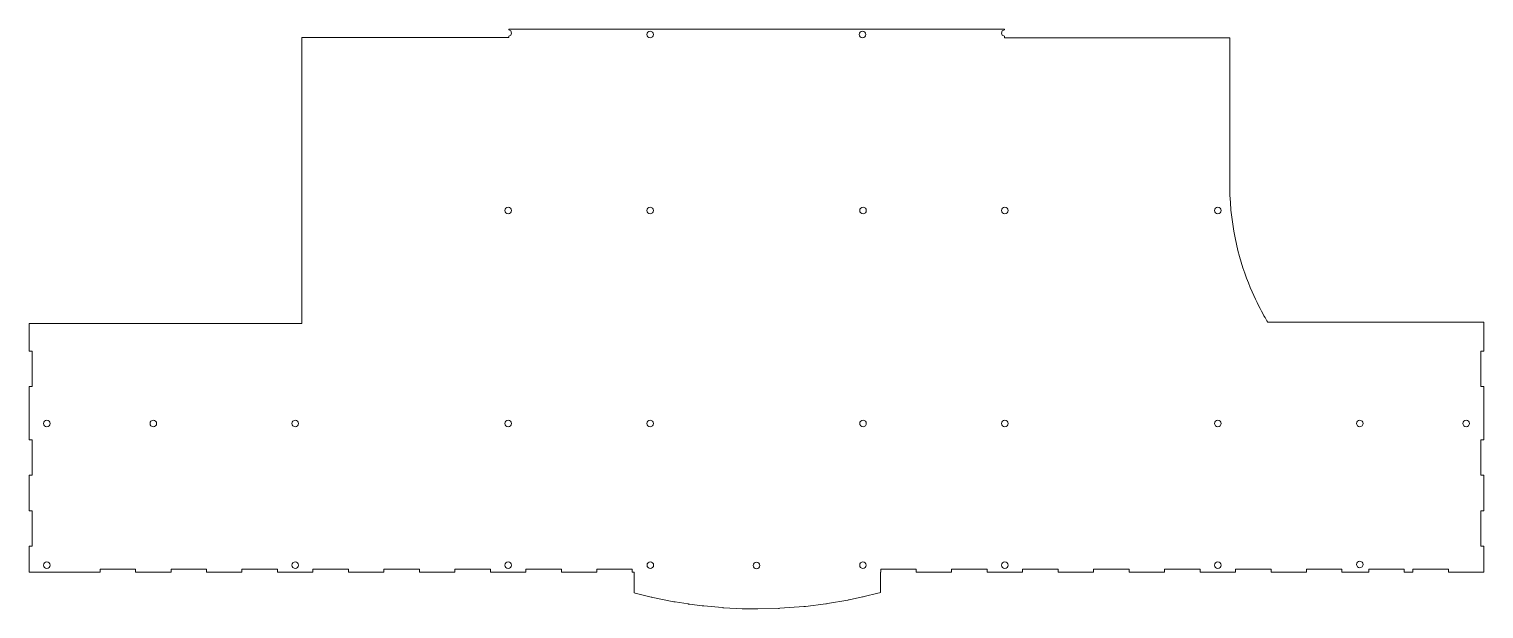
# Model space of a CAD drawing. Header units: millimetres. Extents: x -305 to 95, y -228 to -69.
import ezdxf

# ---------------------------------------------------------------- set-up
doc = ezdxf.new("R2010")
doc.units = ezdxf.units.MM
doc.header["$MEASUREMENT"] = 0
doc.layers.add('layer 1', color=7, linetype='Continuous')

msp = doc.modelspace()

# ---------------------------------------------------------------- linework, layer by layer
at = {"layer": 'layer 1', "color": 1, "lineweight": 9}
for points, knots in [([(-230.0566, -71.1088), (-230.0566, -71.1088), (-230.0566, -149.597), (-230.0566, -149.597), (-230.0566, -149.597), (-230.0566, -149.747), (-230.0566, -149.747), (-230.0566, -149.747), (-248.0927, -149.747), (-248.0927, -149.747), (-248.0927, -149.747), (-250.1253, -149.747), (-250.1253, -149.747), (-250.1253, -149.747), (-302.5688, -149.747), (-302.5688, -149.747), (-302.5688, -149.747), (-305.0078, -149.747), (-305.0078, -149.747), (-305.0078, -149.747), (-305.0078, -157.3003), (-305.0078, -157.3003), (-305.0078, -157.3003), (-304.1948, -157.3003), (-304.1948, -157.3003), (-304.1948, -157.3003), (-304.1948, -167.0564), (-304.1948, -167.0564), (-304.1948, -167.0564), (-305.0078, -167.0564), (-305.0078, -167.0564), (-305.0078, -167.0564), (-305.0078, -175.593), (-305.0078, -175.593), (-305.0078, -175.593), (-305.0078, -181.6905), (-305.0078, -181.6905), (-305.0078, -181.6905), (-304.1948, -181.6905), (-304.1948, -181.6905), (-304.1948, -181.6905), (-304.1948, -191.4466), (-304.1948, -191.4466), (-304.1948, -191.4466), (-305.0078, -191.4466), (-305.0078, -191.4466), (-305.0078, -191.4466), (-305.0078, -197.2214), (-305.0078, -197.2214), (-305.0078, -197.2214), (-305.0078, -201.2027), (-305.0078, -201.2027), (-305.0078, -201.2027), (-304.1948, -201.2027), (-304.1948, -201.2027), (-304.1948, -201.2027), (-304.1948, -210.9588), (-304.1948, -210.9588), (-304.1948, -210.9588), (-305.0078, -210.9588), (-305.0078, -210.9588), (-305.0078, -210.9588), (-305.0078, -215.6743), (-305.0078, -215.6743), (-305.0078, -215.6743), (-305.0078, -218.1133), (-305.0078, -218.1133), (-305.0078, -218.1133), (-302.5688, -218.1133), (-302.5688, -218.1133), (-302.5688, -218.1133), (-285.4956, -218.1133), (-285.4956, -218.1133), (-285.4956, -218.1133), (-285.4956, -217.3003), (-285.4956, -217.3003), (-285.4956, -217.3003), (-275.7395, -217.3003), (-275.7395, -217.3003), (-275.7395, -217.3003), (-275.7395, -218.1133), (-275.7395, -218.1133), (-275.7395, -218.1133), (-265.9834, -218.1133), (-265.9834, -218.1133), (-265.9834, -218.1133), (-265.9834, -217.3003), (-265.9834, -217.3003), (-265.9834, -217.3003), (-256.2273, -217.3003), (-256.2273, -217.3003), (-256.2273, -217.3003), (-256.2273, -218.1133), (-256.2273, -218.1133), (-256.2273, -218.1133), (-246.4712, -218.1133), (-246.4712, -218.1133), (-246.4712, -218.1133), (-246.4712, -217.3003), (-246.4712, -217.3003), (-246.4712, -217.3003), (-236.7151, -217.3003), (-236.7151, -217.3003), (-236.7151, -217.3003), (-236.7151, -218.1133), (-236.7151, -218.1133), (-236.7151, -218.1133), (-233.1674, -218.1133), (-233.1674, -218.1133), (-233.1674, -218.1133), (-226.959, -218.1133), (-226.959, -218.1133), (-226.959, -218.1133), (-226.959, -217.3003), (-226.959, -217.3003), (-226.959, -217.3003), (-217.2029, -217.3003), (-217.2029, -217.3003), (-217.2029, -217.3003), (-217.2029, -218.1133), (-217.2029, -218.1133), (-217.2029, -218.1133), (-211.9682, -218.1133), (-211.9682, -218.1133), (-211.9682, -218.1133), (-207.4468, -218.1133), (-207.4468, -218.1133), (-207.4468, -218.1133), (-207.4468, -217.3003), (-207.4468, -217.3003), (-207.4468, -217.3003), (-197.6907, -217.3003), (-197.6907, -217.3003), (-197.6907, -217.3003), (-197.6907, -218.1133), (-197.6907, -218.1133), (-197.6907, -218.1133), (-187.9346, -218.1133), (-187.9346, -218.1133), (-187.9346, -218.1133), (-187.9346, -217.3003), (-187.9346, -217.3003), (-187.9346, -217.3003), (-178.1785, -217.3003), (-178.1785, -217.3003), (-178.1785, -217.3003), (-178.1785, -218.1133), (-178.1785, -218.1133), (-178.1785, -218.1133), (-168.4224, -218.1133), (-168.4224, -218.1133), (-168.4224, -218.1133), (-168.4224, -217.3003), (-168.4224, -217.3003), (-168.4224, -217.3003), (-158.6663, -217.3003), (-158.6663, -217.3003), (-158.6663, -217.3003), (-158.6663, -218.1133), (-158.6663, -218.1133), (-158.6663, -218.1133), (-155.4371, -218.1133), (-155.4371, -218.1133), (-155.4371, -218.1133), (-152.1562, -218.1133), (-152.1562, -218.1133), (-152.1562, -218.1133), (-148.9102, -218.1133), (-148.9102, -218.1133), (-148.9102, -218.1133), (-148.9102, -217.3003), (-148.9102, -217.3003), (-148.9102, -217.3003), (-139.1541, -217.3003), (-139.1541, -217.3003), (-139.1541, -217.3003), (-139.1541, -218.1133), (-139.1541, -218.1133), (-139.1541, -218.1133), (-138.6717, -218.1133), (-138.6717, -218.1133), (-138.6717, -218.1133), (-138.6717, -218.5198), (-138.6717, -218.5198), (-138.6717, -218.5198), (-138.6717, -222.7575), (-138.6717, -222.7575), (-138.6717, -222.7575), (-138.6717, -223.164), (-138.6717, -223.164), (-138.6717, -223.164), (-138.6717, -223.587), (-138.6717, -223.587), (-138.6717, -223.587), (-138.6717, -223.7989), (-138.6717, -223.7989), (-138.6717, -223.7989), (-138.3669, -223.8735), (-138.3669, -223.8735), (-138.3669, -223.8735), (-138.3258, -223.8835), (-138.3258, -223.8835), (-138.3258, -223.8835), (-133.9649, -224.95), (-133.9649, -224.95), (-133.822, -224.9832), (-133.6839, -225.0149), (-133.5397, -225.0443), (-133.5397, -225.0443), (-127.7412, -226.1967), (-127.7412, -226.1967), (-127.7412, -226.1967), (-127.5827, -226.2294), (-127.5827, -226.2294), (-127.5827, -226.2294), (-127.3254, -226.2709), (-127.3254, -226.2709), (-127.3254, -226.2709), (-123.8267, -226.8279), (-123.8267, -226.8279), (-123.8267, -226.8279), (-123.6762, -226.8494), (-123.6762, -226.8494), (-123.6762, -226.8494), (-123.4178, -226.8832), (-123.4178, -226.8832), (-123.4178, -226.8832), (-119.9097, -227.3308), (-119.9097, -227.3308), (-119.9097, -227.3308), (-119.7529, -227.3515), (-119.7529, -227.3515), (-119.7529, -227.3515), (-119.4911, -227.3765), (-119.4911, -227.3765), (-119.4911, -227.3765), (-114.4213, -227.8385), (-114.4213, -227.8385), (-114.4213, -227.8385), (-114.2616, -227.854), (-114.2616, -227.854), (-114.2616, -227.854), (-113.9989, -227.868), (-113.9989, -227.868), (-113.9989, -227.868), (-108.9142, -228.1168), (-108.9142, -228.1168), (-108.9142, -228.1168), (-108.754, -228.1257), (-108.754, -228.1257), (-108.754, -228.1257), (-108.4936, -228.1299), (-108.4936, -228.1299), (-108.4936, -228.1299), (-105.0949, -228.1754), (-105.0949, -228.1754), (-105.0949, -228.1754), (-104.9371, -228.1782), (-104.9371, -228.1782), (-104.9371, -228.1782), (-104.6731, -228.1731), (-104.6731, -228.1731), (-104.6731, -228.1731), (-98.9805, -228.0339), (-98.9805, -228.0339), (-98.9805, -228.0339), (-98.8191, -228.031), (-98.8191, -228.031), (-98.8191, -228.031), (-98.5543, -228.0128), (-98.5543, -228.0128), (-98.5543, -228.0128), (-91.9809, -227.5225), (-91.9809, -227.5225), (-91.9809, -227.5225), (-91.8184, -227.5116), (-91.8184, -227.5116), (-91.8184, -227.5116), (-91.5564, -227.4801), (-91.5564, -227.4801), (-91.5564, -227.4801), (-85.9212, -226.7754), (-85.9212, -226.7754), (-85.9212, -226.7754), (-85.7608, -226.7565), (-85.7608, -226.7565), (-85.7608, -226.7565), (-85.5005, -226.7129), (-85.5005, -226.7129), (-85.5005, -226.7129), (-79.9041, -225.7472), (-79.9041, -225.7472), (-79.9041, -225.7472), (-79.7449, -225.7208), (-79.7449, -225.7208), (-79.7449, -225.7208), (-79.4895, -225.6673), (-79.4895, -225.6673), (-79.4895, -225.6673), (-75.8491, -224.8919), (-75.8491, -224.8919), (-75.8491, -224.8919), (-75.6941, -224.8596), (-75.6941, -224.8596), (-75.6941, -224.8596), (-75.4399, -224.7976), (-75.4399, -224.7976), (-75.4399, -224.7976), (-71.6105, -223.8482), (-71.6105, -223.8482), (-71.6105, -223.8482), (-71.2159, -223.7504), (-71.2159, -223.7504), (-71.2159, -223.7504), (-70.9072, -223.6657), (-70.9072, -223.6657), (-70.9072, -223.6657), (-70.9072, -223.3558), (-70.9072, -223.3558), (-70.9072, -223.3558), (-70.9072, -222.9493), (-70.9072, -222.9493), (-70.9072, -222.9493), (-70.9072, -218.5198), (-70.9072, -218.5198), (-70.9072, -218.5198), (-70.9072, -218.1133), (-70.9072, -218.1133), (-70.9072, -218.1133), (-70.8615, -218.1133), (-70.8615, -218.1133), (-70.8615, -218.1133), (-70.8615, -217.3003), (-70.8615, -217.3003), (-70.8615, -217.3003), (-61.1054, -217.3003), (-61.1054, -217.3003), (-61.1054, -217.3003), (-61.1054, -218.1133), (-61.1054, -218.1133), (-61.1054, -218.1133), (-51.3493, -218.1133), (-51.3493, -218.1133), (-51.3493, -218.1133), (-51.3493, -217.3003), (-51.3493, -217.3003), (-51.3493, -217.3003), (-41.5932, -217.3003), (-41.5932, -217.3003), (-41.5932, -217.3003), (-41.5932, -218.1133), (-41.5932, -218.1133), (-41.5932, -218.1133), (-35.3085, -218.1133), (-35.3085, -218.1133), (-35.3085, -218.1133), (-31.8371, -218.1133), (-31.8371, -218.1133), (-31.8371, -218.1133), (-31.8371, -217.3003), (-31.8371, -217.3003), (-31.8371, -217.3003), (-22.081, -217.3003), (-22.081, -217.3003), (-22.081, -217.3003), (-22.081, -218.1133), (-22.081, -218.1133), (-22.081, -218.1133), (-12.3249, -218.1133), (-12.3249, -218.1133), (-12.3249, -218.1133), (-12.3249, -217.3003), (-12.3249, -217.3003), (-12.3249, -217.3003), (-2.5688, -217.3003), (-2.5688, -217.3003), (-2.5688, -217.3003), (-2.5688, -218.1133), (-2.5688, -218.1133), (-2.5688, -218.1133), (0.0234, -218.1133), (0.0234, -218.1133), (0.0234, -218.1133), (7.0898, -218.1133), (7.0898, -218.1133), (7.0898, -218.1133), (7.1873, -218.1133), (7.1873, -218.1133), (7.1873, -218.1133), (7.1873, -217.3003), (7.1873, -217.3003), (7.1873, -217.3003), (16.9434, -217.3003), (16.9434, -217.3003), (16.9434, -217.3003), (16.9434, -218.1133), (16.9434, -218.1133), (16.9434, -218.1133), (21.2226, -218.1133), (21.2226, -218.1133), (21.2226, -218.1133), (26.6995, -218.1133), (26.6995, -218.1133), (26.6995, -218.1133), (26.6995, -217.3003), (26.6995, -217.3003), (26.6995, -217.3003), (36.4556, -217.3003), (36.4556, -217.3003), (36.4556, -217.3003), (36.4556, -218.1133), (36.4556, -218.1133), (36.4556, -218.1133), (42.4218, -218.1133), (42.4218, -218.1133), (42.4218, -218.1133), (46.2117, -218.1133), (46.2117, -218.1133), (46.2117, -218.1133), (46.2117, -217.3003), (46.2117, -217.3003), (46.2117, -217.3003), (55.9678, -217.3003), (55.9678, -217.3003), (55.9678, -217.3003), (55.9678, -218.1133), (55.9678, -218.1133), (55.9678, -218.1133), (63.3187, -218.1133), (63.3187, -218.1133), (63.3187, -218.1133), (63.3187, -217.3003), (63.3187, -217.3003), (63.3187, -217.3003), (73.0748, -217.3003), (73.0748, -217.3003), (73.0748, -217.3003), (73.0748, -218.1133), (73.0748, -218.1133), (73.0748, -218.1133), (75.48, -218.1133), (75.48, -218.1133), (75.48, -218.1133), (75.48, -217.3003), (75.48, -217.3003), (75.48, -217.3003), (85.2361, -217.3003), (85.2361, -217.3003), (85.2361, -217.3003), (85.2361, -218.1133), (85.2361, -218.1133), (85.2361, -218.1133), (91.8865, -218.1133), (91.8865, -218.1133), (91.8865, -218.1133), (92.5532, -218.1133), (92.5532, -218.1133), (92.5532, -218.1133), (94.9922, -218.1133), (94.9922, -218.1133), (94.9922, -218.1133), (94.9922, -210.9588), (94.9922, -210.9588), (94.9922, -210.9588), (94.1792, -210.9588), (94.1792, -210.9588), (94.1792, -210.9588), (94.1792, -201.2027), (94.1792, -201.2027), (94.1792, -201.2027), (94.9922, -201.2027), (94.9922, -201.2027), (94.9922, -201.2027), (94.9922, -191.4466), (94.9922, -191.4466), (94.9922, -191.4466), (94.1792, -191.4466), (94.1792, -191.4466), (94.1792, -191.4466), (94.1792, -181.6905), (94.1792, -181.6905), (94.1792, -181.6905), (94.9922, -181.6905), (94.9922, -181.6905), (94.9922, -181.6905), (94.9922, -167.0564), (94.9922, -167.0564), (94.9922, -167.0564), (94.1792, -167.0564), (94.1792, -167.0564), (94.1792, -167.0564), (94.1792, -157.3003), (94.1792, -157.3003), (94.1792, -157.3003), (94.9922, -157.3003), (94.9922, -157.3003), (94.9922, -157.3003), (94.9922, -149.401), (94.9922, -149.401), (94.9922, -149.401), (92.5532, -149.401), (92.5532, -149.401), (92.5532, -149.401), (38.0816, -149.401), (38.0816, -149.401), (38.0816, -149.401), (36.2612, -149.401), (36.2612, -149.401), (36.2612, -149.401), (35.5583, -149.401), (35.5583, -149.401), (35.3239, -149.0014), (34.9125, -148.3031), (34.5237, -147.6124), (33.6671, -146.0905), (32.4949, -143.8799), (31.2687, -141.0592), (28.5735, -134.8594), (25.6168, -125.7014), (25.1758, -114.4415), (25.1757, -114.4379), (25.1755, -114.4344), (25.1754, -114.4308), (25.1754, -114.4308), (25.1754, -83.4792), (25.1754, -83.4792), (25.1754, -83.4792), (25.1754, -76.1621), (25.1754, -76.1621), (25.1754, -76.1621), (25.1754, -71.2714), (25.1754, -71.2714), (25.1754, -71.2714), (24.8376, -71.2714), (24.8376, -71.2714), (24.8376, -71.2714), (23.452, -71.2714), (23.452, -71.2714), (23.452, -71.2714), (20.1999, -71.2714), (20.1999, -71.2714), (20.1999, -71.2714), (5.5658, -71.2714), (5.5658, -71.2714), (5.5658, -71.2714), (-36.5606, -71.2714), (-36.5606, -71.2714), (-36.5606, -71.2714), (-36.8606, -71.2714), (-36.8606, -71.2714), (-36.8606, -71.2714), (-36.8606, -70.7956), (-36.8606, -70.7956), (-37.8522, -70.6291), (-37.8522, -69.1873), (-36.8606, -69.0208), (-36.8606, -69.0208), (-36.8606, -68.8324), (-36.8606, -68.8324), (-36.8606, -68.8324), (-47.4844, -68.8324), (-47.4844, -68.8324), (-47.4844, -68.8324), (-73.6485, -68.8324), (-73.6485, -68.8324), (-73.6485, -68.8324), (-173.146, -68.8324), (-173.146, -68.8324), (-173.146, -68.8324), (-173.146, -69.0271), (-173.146, -69.0271), (-172.1544, -69.1936), (-172.1544, -70.6354), (-173.146, -70.8019), (-173.146, -70.8019), (-173.146, -70.8088), (-173.146, -70.8088), (-173.146, -70.8088), (-173.146, -71.1088), (-173.146, -71.1088), (-173.146, -71.1088), (-173.446, -71.1088), (-173.446, -71.1088), (-173.446, -71.1088), (-230.0566, -71.1088), (-230.0566, -71.1088)], [0, 0, 0, 0, 0.00512821, 0.00512821, 0.00512821, 0.01025641, 0.01025641, 0.01025641, 0.01538462, 0.01538462, 0.01538462, 0.02051282, 0.02051282, 0.02051282, 0.02564103, 0.02564103, 0.02564103, 0.03076923, 0.03076923, 0.03076923, 0.03589744, 0.03589744, 0.03589744, 0.04102564, 0.04102564, 0.04102564, 0.04615385, 0.04615385, 0.04615385, 0.05128205, 0.05128205, 0.05128205, 0.05641026, 0.05641026, 0.05641026, 0.06153846, 0.06153846, 0.06153846, 0.06666667, 0.06666667, 0.06666667, 0.07179487, 0.07179487, 0.07179487, 0.07692308, 0.07692308, 0.07692308, 0.08205128, 0.08205128, 0.08205128, 0.08717949, 0.08717949, 0.08717949, 0.09230769, 0.09230769, 0.09230769, 0.0974359, 0.0974359, 0.0974359, 0.1025641, 0.1025641, 0.1025641, 0.10769231, 0.10769231, 0.10769231, 0.11282051, 0.11282051, 0.11282051, 0.11794872, 0.11794872, 0.11794872, 0.12307692, 0.12307692, 0.12307692, 0.12820513, 0.12820513, 0.12820513, 0.13333333, 0.13333333, 0.13333333, 0.13846154, 0.13846154, 0.13846154, 0.14358974, 0.14358974, 0.14358974, 0.14871795, 0.14871795, 0.14871795, 0.15384615, 0.15384615, 0.15384615, 0.15897436, 0.15897436, 0.15897436, 0.16410256, 0.16410256, 0.16410256, 0.16923077, 0.16923077, 0.16923077, 0.17435897, 0.17435897, 0.17435897, 0.17948718, 0.17948718, 0.17948718, 0.18461538, 0.18461538, 0.18461538, 0.18974359, 0.18974359, 0.18974359, 0.19487179, 0.19487179, 0.19487179, 0.2, 0.2, 0.2, 0.20512821, 0.20512821, 0.20512821, 0.21025641, 0.21025641, 0.21025641, 0.21538462, 0.21538462, 0.21538462, 0.22051282, 0.22051282, 0.22051282, 0.22564103, 0.22564103, 0.22564103, 0.23076923, 0.23076923, 0.23076923, 0.23589744, 0.23589744, 0.23589744, 0.24102564, 0.24102564, 0.24102564, 0.24615385, 0.24615385, 0.24615385, 0.25128205, 0.25128205, 0.25128205, 0.25641026, 0.25641026, 0.25641026, 0.26153846, 0.26153846, 0.26153846, 0.26666667, 0.26666667, 0.26666667, 0.27179487, 0.27179487, 0.27179487, 0.27692308, 0.27692308, 0.27692308, 0.28205128, 0.28205128, 0.28205128, 0.28717949, 0.28717949, 0.28717949, 0.29230769, 0.29230769, 0.29230769, 0.2974359, 0.2974359, 0.2974359, 0.3025641, 0.3025641, 0.3025641, 0.30769231, 0.30769231, 0.30769231, 0.31282051, 0.31282051, 0.31282051, 0.31794872, 0.31794872, 0.31794872, 0.32307692, 0.32307692, 0.32307692, 0.32820513, 0.32820513, 0.32820513, 0.33333333, 0.33333333, 0.33333333, 0.33846154, 0.33846154, 0.33846154, 0.34358974, 0.34358974, 0.34358974, 0.34871795, 0.34871795, 0.34871795, 0.35384615, 0.35384615, 0.35384615, 0.35897436, 0.35897436, 0.35897436, 0.36410256, 0.36410256, 0.36410256, 0.36923077, 0.36923077, 0.36923077, 0.37435897, 0.37435897, 0.37435897, 0.37948718, 0.37948718, 0.37948718, 0.38461538, 0.38461538, 0.38461538, 0.38974359, 0.38974359, 0.38974359, 0.39487179, 0.39487179, 0.39487179, 0.4, 0.4, 0.4, 0.40512821, 0.40512821, 0.40512821, 0.41025641, 0.41025641, 0.41025641, 0.41538462, 0.41538462, 0.41538462, 0.42051282, 0.42051282, 0.42051282, 0.42564103, 0.42564103, 0.42564103, 0.43076923, 0.43076923, 0.43076923, 0.43589744, 0.43589744, 0.43589744, 0.44102564, 0.44102564, 0.44102564, 0.44615385, 0.44615385, 0.44615385, 0.45128205, 0.45128205, 0.45128205, 0.45641026, 0.45641026, 0.45641026, 0.46153846, 0.46153846, 0.46153846, 0.46666667, 0.46666667, 0.46666667, 0.47179487, 0.47179487, 0.47179487, 0.47692308, 0.47692308, 0.47692308, 0.48205128, 0.48205128, 0.48205128, 0.48717949, 0.48717949, 0.48717949, 0.49230769, 0.49230769, 0.49230769, 0.4974359, 0.4974359, 0.4974359, 0.5025641, 0.5025641, 0.5025641, 0.50769231, 0.50769231, 0.50769231, 0.51282051, 0.51282051, 0.51282051, 0.51794872, 0.51794872, 0.51794872, 0.52307692, 0.52307692, 0.52307692, 0.52820513, 0.52820513, 0.52820513, 0.53333333, 0.53333333, 0.53333333, 0.53846154, 0.53846154, 0.53846154, 0.54358974, 0.54358974, 0.54358974, 0.54871795, 0.54871795, 0.54871795, 0.55384615, 0.55384615, 0.55384615, 0.55897436, 0.55897436, 0.55897436, 0.56410256, 0.56410256, 0.56410256, 0.56923077, 0.56923077, 0.56923077, 0.57435897, 0.57435897, 0.57435897, 0.57948718, 0.57948718, 0.57948718, 0.58461538, 0.58461538, 0.58461538, 0.58974359, 0.58974359, 0.58974359, 0.59487179, 0.59487179, 0.59487179, 0.6, 0.6, 0.6, 0.60512821, 0.60512821, 0.60512821, 0.61025641, 0.61025641, 0.61025641, 0.61538462, 0.61538462, 0.61538462, 0.62051282, 0.62051282, 0.62051282, 0.62564103, 0.62564103, 0.62564103, 0.63076923, 0.63076923, 0.63076923, 0.63589744, 0.63589744, 0.63589744, 0.64102564, 0.64102564, 0.64102564, 0.64615385, 0.64615385, 0.64615385, 0.65128205, 0.65128205, 0.65128205, 0.65641026, 0.65641026, 0.65641026, 0.66153846, 0.66153846, 0.66153846, 0.66666667, 0.66666667, 0.66666667, 0.67179487, 0.67179487, 0.67179487, 0.67692308, 0.67692308, 0.67692308, 0.68205128, 0.68205128, 0.68205128, 0.68717949, 0.68717949, 0.68717949, 0.69230769, 0.69230769, 0.69230769, 0.6974359, 0.6974359, 0.6974359, 0.7025641, 0.7025641, 0.7025641, 0.70769231, 0.70769231, 0.70769231, 0.71282051, 0.71282051, 0.71282051, 0.71794872, 0.71794872, 0.71794872, 0.72307692, 0.72307692, 0.72307692, 0.72820513, 0.72820513, 0.72820513, 0.73333333, 0.73333333, 0.73333333, 0.73846154, 0.73846154, 0.73846154, 0.74358974, 0.74358974, 0.74358974, 0.74871795, 0.74871795, 0.74871795, 0.75384615, 0.75384615, 0.75384615, 0.75897436, 0.75897436, 0.75897436, 0.76410256, 0.76410256, 0.76410256, 0.76923077, 0.76923077, 0.76923077, 0.77435897, 0.77435897, 0.77435897, 0.77948718, 0.77948718, 0.77948718, 0.78461538, 0.78461538, 0.78461538, 0.78974359, 0.78974359, 0.78974359, 0.79487179, 0.79487179, 0.79487179, 0.8, 0.8, 0.8, 0.80512821, 0.80512821, 0.80512821, 0.81025641, 0.81025641, 0.81025641, 0.81538462, 0.81538462, 0.81538462, 0.82051282, 0.82051282, 0.82051282, 0.82564103, 0.82564103, 0.82564103, 0.83076923, 0.83076923, 0.83076923, 0.83589744, 0.83589744, 0.83589744, 0.84102564, 0.84102564, 0.84102564, 0.84615385, 0.84615385, 0.84615385, 0.85128205, 0.85128205, 0.85128205, 0.85641026, 0.85641026, 0.85641026, 0.86153846, 0.86153846, 0.86153846, 0.86666667, 0.86666667, 0.86666667, 0.87179487, 0.87179487, 0.87179487, 0.87692308, 0.87692308, 0.87692308, 0.88205128, 0.88205128, 0.88205128, 0.88717949, 0.88717949, 0.88717949, 0.89230769, 0.89230769, 0.89230769, 0.8974359, 0.8974359, 0.8974359, 0.9025641, 0.9025641, 0.9025641, 0.90769231, 0.90769231, 0.90769231, 0.91282051, 0.91282051, 0.91282051, 0.91794872, 0.91794872, 0.91794872, 0.92307692, 0.92307692, 0.92307692, 0.92820513, 0.92820513, 0.92820513, 0.93333333, 0.93333333, 0.93333333, 0.93846154, 0.93846154, 0.93846154, 0.94358974, 0.94358974, 0.94358974, 0.94871795, 0.94871795, 0.94871795, 0.95384615, 0.95384615, 0.95384615, 0.95897436, 0.95897436, 0.95897436, 0.96410256, 0.96410256, 0.96410256, 0.96923077, 0.96923077, 0.96923077, 0.97435897, 0.97435897, 0.97435897, 0.97948718, 0.97948718, 0.97948718, 0.98461538, 0.98461538, 0.98461538, 0.98974359, 0.98974359, 0.98974359, 0.99487179, 0.99487179, 0.99487179, 1, 1, 1, 1]), ([(-133.6352, -70.9448), (-133.2838, -70.5934), (-133.2838, -70.0234), (-133.6352, -69.672), (-133.9866, -69.3206), (-134.5566, -69.3206), (-134.908, -69.672), (-135.2594, -70.0234), (-135.2594, -70.5934), (-134.908, -70.9448), (-134.5566, -71.2962), (-133.9866, -71.2962), (-133.6352, -70.9448)], [0, 0, 0, 0, 0.25, 0.25, 0.25, 0.5, 0.5, 0.5, 0.75, 0.75, 0.75, 1, 1, 1, 1]), ([(-76.501, -70.9448), (-76.1496, -71.2962), (-75.5796, -71.2962), (-75.2282, -70.9448), (-74.8768, -70.5934), (-74.8768, -70.0234), (-75.2282, -69.672), (-75.5796, -69.3206), (-76.1496, -69.3206), (-76.501, -69.672), (-76.8524, -70.0234), (-76.8524, -70.5934), (-76.501, -70.9448)], [0, 0, 0, 0, 0.25, 0.25, 0.25, 0.5, 0.5, 0.5, 0.75, 0.75, 0.75, 1, 1, 1, 1]), ([(-173.9324, -119.3314), (-173.581, -119.6828), (-173.011, -119.6828), (-172.6596, -119.3314), (-172.3082, -118.98), (-172.3082, -118.41), (-172.6596, -118.0586), (-173.011, -117.7072), (-173.581, -117.7072), (-173.9324, -118.0586), (-174.2838, -118.41), (-174.2838, -118.98), (-173.9324, -119.3314)], [0, 0, 0, 0, 0.25, 0.25, 0.25, 0.5, 0.5, 0.5, 0.75, 0.75, 0.75, 1, 1, 1, 1]), ([(-134.908, -118.046), (-135.2594, -118.3974), (-135.2594, -118.9674), (-134.908, -119.3188), (-134.5566, -119.6702), (-133.9866, -119.6702), (-133.6352, -119.3188), (-133.2838, -118.9674), (-133.2838, -118.3974), (-133.6352, -118.046), (-133.9866, -117.6946), (-134.5566, -117.6946), (-134.908, -118.046)], [0, 0, 0, 0, 0.25, 0.25, 0.25, 0.5, 0.5, 0.5, 0.75, 0.75, 0.75, 1, 1, 1, 1]), ([(-76.3549, -118.046), (-76.7063, -118.3974), (-76.7063, -118.9674), (-76.3549, -119.3188), (-76.0035, -119.6702), (-75.4335, -119.6702), (-75.0821, -119.3188), (-74.7307, -118.9674), (-74.7307, -118.3974), (-75.0821, -118.046), (-75.4335, -117.6946), (-76.0035, -117.6946), (-76.3549, -118.046)], [0, 0, 0, 0, 0.25, 0.25, 0.25, 0.5, 0.5, 0.5, 0.75, 0.75, 0.75, 1, 1, 1, 1]), ([(-37.347, -118.0523), (-37.6984, -118.4037), (-37.6984, -118.9737), (-37.347, -119.3251), (-36.9956, -119.6765), (-36.4256, -119.6765), (-36.0742, -119.3251), (-35.7228, -118.9737), (-35.7228, -118.4037), (-36.0742, -118.0523), (-36.4256, -117.7009), (-36.9956, -117.7009), (-37.347, -118.0523)], [0, 0, 0, 0, 0.25, 0.25, 0.25, 0.5, 0.5, 0.5, 0.75, 0.75, 0.75, 1, 1, 1, 1]), ([(21.1896, -118.046), (20.8382, -118.3974), (20.8382, -118.9674), (21.1896, -119.3188), (21.541, -119.6702), (22.111, -119.6702), (22.4624, -119.3188), (22.8138, -118.9674), (22.8138, -118.3974), (22.4624, -118.046), (22.111, -117.6946), (21.541, -117.6946), (21.1896, -118.046)], [0, 0, 0, 0, 0.25, 0.25, 0.25, 0.5, 0.5, 0.5, 0.75, 0.75, 0.75, 1, 1, 1, 1]), ([(-299.4888, -177.8554), (-299.1374, -177.504), (-299.1374, -176.934), (-299.4888, -176.5826), (-299.8402, -176.2312), (-300.4102, -176.2312), (-300.7616, -176.5826), (-301.113, -176.934), (-301.113, -177.504), (-300.7616, -177.8554), (-300.4102, -178.2068), (-299.8402, -178.2068), (-299.4888, -177.8554)], [0, 0, 0, 0, 0.25, 0.25, 0.25, 0.5, 0.5, 0.5, 0.75, 0.75, 0.75, 1, 1, 1, 1]), ([(-270.2206, -177.8554), (-269.8692, -177.504), (-269.8692, -176.934), (-270.2206, -176.5826), (-270.572, -176.2312), (-271.142, -176.2312), (-271.4934, -176.5826), (-271.8448, -176.934), (-271.8448, -177.504), (-271.4934, -177.8554), (-271.142, -178.2068), (-270.572, -178.2068), (-270.2206, -177.8554)], [0, 0, 0, 0, 0.25, 0.25, 0.25, 0.5, 0.5, 0.5, 0.75, 0.75, 0.75, 1, 1, 1, 1]), ([(-232.469, -177.8554), (-232.1176, -178.2068), (-231.5476, -178.2068), (-231.1962, -177.8554), (-230.8448, -177.504), (-230.8448, -176.934), (-231.1962, -176.5826), (-231.5476, -176.2312), (-232.1176, -176.2312), (-232.469, -176.5826), (-232.8204, -176.934), (-232.8204, -177.504), (-232.469, -177.8554)], [0, 0, 0, 0, 0.25, 0.25, 0.25, 0.5, 0.5, 0.5, 0.75, 0.75, 0.75, 1, 1, 1, 1]), ([(-173.9324, -177.8554), (-173.581, -178.2068), (-173.011, -178.2068), (-172.6596, -177.8554), (-172.3082, -177.504), (-172.3082, -176.934), (-172.6596, -176.5826), (-173.011, -176.2312), (-173.581, -176.2312), (-173.9324, -176.5826), (-174.2838, -176.934), (-174.2838, -177.504), (-173.9324, -177.8554)], [0, 0, 0, 0, 0.25, 0.25, 0.25, 0.5, 0.5, 0.5, 0.75, 0.75, 0.75, 1, 1, 1, 1]), ([(-134.908, -177.8554), (-134.5566, -178.2068), (-133.9866, -178.2068), (-133.6352, -177.8554), (-133.2838, -177.504), (-133.2838, -176.934), (-133.6352, -176.5826), (-133.9866, -176.2312), (-134.5566, -176.2312), (-134.908, -176.5826), (-135.2594, -176.934), (-135.2594, -177.504), (-134.908, -177.8554)], [0, 0, 0, 0, 0.25, 0.25, 0.25, 0.5, 0.5, 0.5, 0.75, 0.75, 0.75, 1, 1, 1, 1]), ([(-75.0821, -177.8428), (-74.7307, -177.4914), (-74.7307, -176.9214), (-75.0821, -176.57), (-75.4335, -176.2186), (-76.0035, -176.2186), (-76.3549, -176.57), (-76.7063, -176.9214), (-76.7063, -177.4914), (-76.3549, -177.8428), (-76.0035, -178.1942), (-75.4335, -178.1942), (-75.0821, -177.8428)], [0, 0, 0, 0, 0.25, 0.25, 0.25, 0.5, 0.5, 0.5, 0.75, 0.75, 0.75, 1, 1, 1, 1]), ([(-37.347, -177.8491), (-36.9956, -178.2005), (-36.4256, -178.2005), (-36.0742, -177.8491), (-35.7228, -177.4977), (-35.7228, -176.9277), (-36.0742, -176.5763), (-36.4256, -176.2249), (-36.9956, -176.2249), (-37.347, -176.5763), (-37.6984, -176.9277), (-37.6984, -177.4977), (-37.347, -177.8491)], [0, 0, 0, 0, 0.25, 0.25, 0.25, 0.5, 0.5, 0.5, 0.75, 0.75, 0.75, 1, 1, 1, 1]), ([(22.4624, -177.8428), (22.8138, -177.4914), (22.8138, -176.9214), (22.4624, -176.57), (22.111, -176.2186), (21.541, -176.2186), (21.1896, -176.57), (20.8382, -176.9214), (20.8382, -177.4914), (21.1896, -177.8428), (21.541, -178.1942), (22.111, -178.1942), (22.4624, -177.8428)], [0, 0, 0, 0, 0.25, 0.25, 0.25, 0.5, 0.5, 0.5, 0.75, 0.75, 0.75, 1, 1, 1, 1]), ([(61.4867, -177.8428), (61.8381, -177.4914), (61.8381, -176.9214), (61.4867, -176.57), (61.1353, -176.2186), (60.5653, -176.2186), (60.2139, -176.57), (59.8625, -176.9214), (59.8625, -177.4914), (60.2139, -177.8428), (60.5653, -178.1942), (61.1353, -178.1942), (61.4867, -177.8428)], [0, 0, 0, 0, 0.25, 0.25, 0.25, 0.5, 0.5, 0.5, 0.75, 0.75, 0.75, 1, 1, 1, 1]), ([(90.7506, -176.57), (90.3992, -176.2186), (89.8292, -176.2186), (89.4778, -176.57), (89.1264, -176.9214), (89.1264, -177.4914), (89.4778, -177.8428), (89.8292, -178.1942), (90.3992, -178.1942), (90.7506, -177.8428), (91.102, -177.4914), (91.102, -176.9214), (90.7506, -176.57)], [0, 0, 0, 0, 0.25, 0.25, 0.25, 0.5, 0.5, 0.5, 0.75, 0.75, 0.75, 1, 1, 1, 1]), ([(-299.489, -215.533), (-299.8404, -215.1816), (-300.4104, -215.1816), (-300.7618, -215.533), (-301.1132, -215.8844), (-301.1132, -216.4544), (-300.7618, -216.8058), (-300.4104, -217.1572), (-299.8404, -217.1572), (-299.489, -216.8058), (-299.1376, -216.4544), (-299.1376, -215.8844), (-299.489, -215.533)], [0, 0, 0, 0, 0.25, 0.25, 0.25, 0.5, 0.5, 0.5, 0.75, 0.75, 0.75, 1, 1, 1, 1]), ([(-231.1962, -216.8058), (-230.8448, -216.4544), (-230.8448, -215.8844), (-231.1962, -215.533), (-231.5476, -215.1816), (-232.1176, -215.1816), (-232.469, -215.533), (-232.8204, -215.8844), (-232.8204, -216.4544), (-232.469, -216.8058), (-232.1176, -217.1572), (-231.5476, -217.1572), (-231.1962, -216.8058)], [0, 0, 0, 0, 0.25, 0.25, 0.25, 0.5, 0.5, 0.5, 0.75, 0.75, 0.75, 1, 1, 1, 1]), ([(-172.6596, -216.8058), (-172.3082, -216.4544), (-172.3082, -215.8844), (-172.6596, -215.533), (-173.011, -215.1816), (-173.581, -215.1816), (-173.9324, -215.533), (-174.2838, -215.8844), (-174.2838, -216.4544), (-173.9324, -216.8058), (-173.581, -217.1572), (-173.011, -217.1572), (-172.6596, -216.8058)], [0, 0, 0, 0, 0.25, 0.25, 0.25, 0.5, 0.5, 0.5, 0.75, 0.75, 0.75, 1, 1, 1, 1]), ([(-133.5617, -216.8058), (-133.2103, -216.4544), (-133.2103, -215.8844), (-133.5617, -215.533), (-133.9131, -215.1816), (-134.4831, -215.1816), (-134.8345, -215.533), (-135.1859, -215.8844), (-135.1859, -216.4544), (-134.8345, -216.8058), (-134.4831, -217.1572), (-133.9131, -217.1572), (-133.5617, -216.8058)], [0, 0, 0, 0, 0.25, 0.25, 0.25, 0.5, 0.5, 0.5, 0.75, 0.75, 0.75, 1, 1, 1, 1]), ([(-104.3669, -216.8798), (-104.0155, -216.5284), (-104.0155, -215.9584), (-104.3669, -215.607), (-104.7183, -215.2556), (-105.2883, -215.2556), (-105.6397, -215.607), (-105.9911, -215.9584), (-105.9911, -216.5284), (-105.6397, -216.8798), (-105.2883, -217.2312), (-104.7183, -217.2312), (-104.3669, -216.8798)], [0, 0, 0, 0, 0.25, 0.25, 0.25, 0.5, 0.5, 0.5, 0.75, 0.75, 0.75, 1, 1, 1, 1]), ([(-75.0986, -215.533), (-75.45, -215.1816), (-76.02, -215.1816), (-76.3714, -215.533), (-76.7228, -215.8844), (-76.7228, -216.4544), (-76.3714, -216.8058), (-76.02, -217.1572), (-75.45, -217.1572), (-75.0986, -216.8058), (-74.7472, -216.4544), (-74.7472, -215.8844), (-75.0986, -215.533)], [0, 0, 0, 0, 0.25, 0.25, 0.25, 0.5, 0.5, 0.5, 0.75, 0.75, 0.75, 1, 1, 1, 1]), ([(-36.0742, -216.8058), (-35.7228, -216.4544), (-35.7228, -215.8844), (-36.0742, -215.533), (-36.4256, -215.1816), (-36.9956, -215.1816), (-37.347, -215.533), (-37.6984, -215.8844), (-37.6984, -216.4544), (-37.347, -216.8058), (-36.9956, -217.1572), (-36.4256, -217.1572), (-36.0742, -216.8058)], [0, 0, 0, 0, 0.25, 0.25, 0.25, 0.5, 0.5, 0.5, 0.75, 0.75, 0.75, 1, 1, 1, 1]), ([(22.4624, -215.533), (22.111, -215.1816), (21.541, -215.1816), (21.1896, -215.533), (20.8382, -215.8844), (20.8382, -216.4544), (21.1896, -216.8058), (21.541, -217.1572), (22.111, -217.1572), (22.4624, -216.8058), (22.8138, -216.4544), (22.8138, -215.8844), (22.4624, -215.533)], [0, 0, 0, 0, 0.25, 0.25, 0.25, 0.5, 0.5, 0.5, 0.75, 0.75, 0.75, 1, 1, 1, 1]), ([(60.2139, -215.3225), (59.8625, -215.6739), (59.8625, -216.2439), (60.2139, -216.5953), (60.5653, -216.9467), (61.1353, -216.9467), (61.4867, -216.5953), (61.8381, -216.2439), (61.8381, -215.6739), (61.4867, -215.3225), (61.1353, -214.9711), (60.5653, -214.9711), (60.2139, -215.3225)], [0, 0, 0, 0, 0.25, 0.25, 0.25, 0.5, 0.5, 0.5, 0.75, 0.75, 0.75, 1, 1, 1, 1])]:
    msp.add_open_spline(points, degree=3, knots=knots, dxfattribs=at)

doc.saveas('drawing.dxf')
